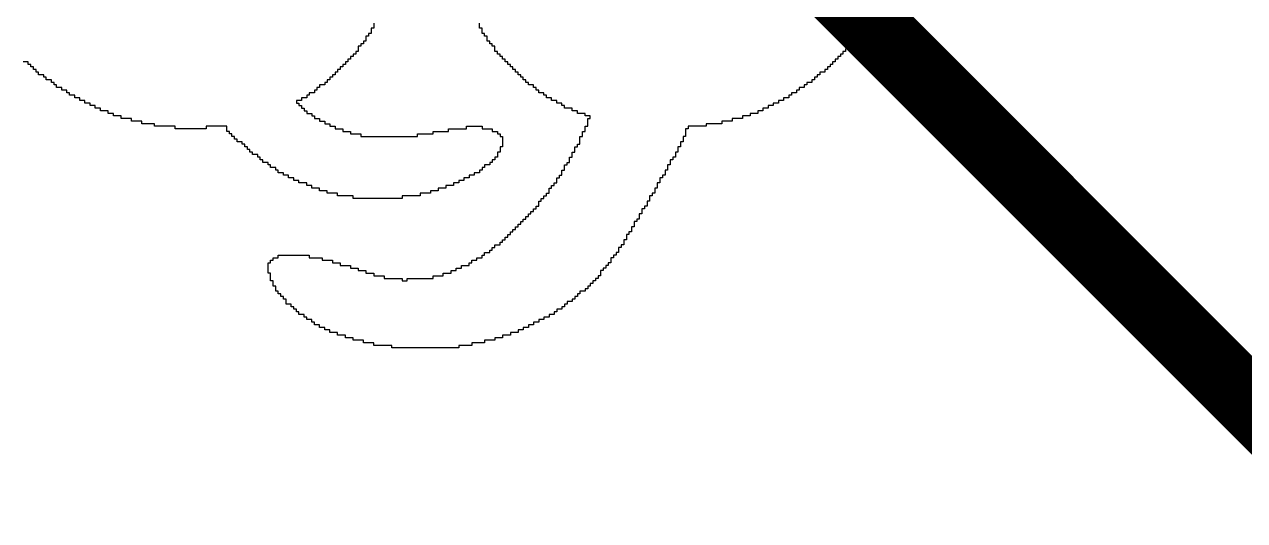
# Model space of a CAD drawing. Header units: inches. Extents: x -0.1 to 88.5, y -0.1 to 66.5.
# Drawn here: x 2.873 to 7.288, y 10.268 to 12.064 of the extents above; entities that cross this region are included whole.
import ezdxf

# ---------------------------------------------------------------- set-up
doc = ezdxf.new("R2010")
doc.units = ezdxf.units.IN
doc.layers.add('Mechanical 7', color=56, linetype='Continuous')
doc.layers.add('Top Overlay', color=2, linetype='Continuous')

msp = doc.modelspace()

# ---------------------------------------------------------------- linework, layer by layer
at = {"layer": 'Mechanical 7'}
msp.add_lwpolyline([(0, 18, 0.254, 0.254, 0), (18, 0, 0.254, 0.254, 0)], format="xyseb", dxfattribs=at)
at = {"layer": 'Top Overlay'}
for p, q in [((4.1366, 12.0683), (4.1366, 12.0496)), ((4.519, 12.0496), (4.519, 12.0683)), ((5.9183, 12.059), (5.909, 12.059)), ((5.909, 12.059), (5.909, 12.0403)), ((5.9183, 12.0683), (5.9183, 12.059)), ((4.1179, 12.0216), (4.1086, 12.0216)), ((4.1086, 12.0216), (4.1086, 12.003)), ((4.1272, 12.031), (4.1179, 12.031)), ((4.1179, 12.031), (4.1179, 12.0216)), ((4.1366, 12.0496), (4.1272, 12.0496)), ((4.1272, 12.0496), (4.1272, 12.031)), ((4.5284, 12.0496), (4.519, 12.0496)), ((4.5284, 12.031), (4.5284, 12.0496)), ((4.5377, 12.031), (4.5284, 12.031)), ((4.5377, 12.0216), (4.5377, 12.031)), ((4.547, 12.0216), (4.5377, 12.0216)), ((4.547, 12.003), (4.547, 12.0216)), ((5.881, 12.0123), (5.8716, 12.0123)), ((5.8716, 12.0123), (5.8716, 12.003)), ((5.8903, 12.0216), (5.881, 12.0216)), ((5.881, 12.0216), (5.881, 12.0123)), ((5.8996, 12.031), (5.8903, 12.031)), ((5.8903, 12.031), (5.8903, 12.0216)), ((5.909, 12.0403), (5.8996, 12.0403)), ((5.8996, 12.0403), (5.8996, 12.031)), ((4.0806, 11.9657), (4.0713, 11.9657)), ((4.0713, 11.9657), (4.0713, 11.9563)), ((4.0899, 11.9843), (4.0806, 11.9843)), ((4.0806, 11.9843), (4.0806, 11.9657)), ((4.0993, 11.9937), (4.0899, 11.9937)), ((4.0899, 11.9937), (4.0899, 11.9843)), ((4.1086, 12.003), (4.0993, 12.003)), ((4.0993, 12.003), (4.0993, 11.9937)), ((4.5563, 12.003), (4.547, 12.003)), ((4.5563, 11.9937), (4.5563, 12.003)), ((4.5657, 11.9937), (4.5563, 11.9937)), ((4.5657, 11.9843), (4.5657, 11.9937)), ((4.575, 11.9843), (4.5657, 11.9843)), ((4.575, 11.9657), (4.575, 11.9843)), ((4.5843, 11.9657), (4.575, 11.9657)), ((4.5843, 11.9563), (4.5843, 11.9657)), ((5.8437, 11.9657), (5.8343, 11.9657)), ((5.8343, 11.9657), (5.8343, 11.9563)), ((5.853, 11.975), (5.8437, 11.975)), ((5.8437, 11.975), (5.8437, 11.9657)), ((5.8623, 11.9843), (5.853, 11.9843)), ((5.853, 11.9843), (5.853, 11.975)), ((5.8716, 12.003), (5.8623, 12.003)), ((5.8623, 12.003), (5.8623, 11.9843)), ((2.8866, 11.9284), (2.8679, 11.9284)), ((2.8866, 11.919), (2.8866, 11.9284)), ((4.0433, 11.9284), (4.034, 11.9284)), ((4.034, 11.9284), (4.034, 11.919)), ((4.0526, 11.9377), (4.0433, 11.9377)), ((4.0433, 11.9377), (4.0433, 11.9284)), ((4.0619, 11.947), (4.0526, 11.947)), ((4.0526, 11.947), (4.0526, 11.9377)), ((4.0713, 11.9563), (4.0619, 11.9563)), ((4.0619, 11.9563), (4.0619, 11.947)), ((4.5937, 11.9563), (4.5843, 11.9563)), ((4.5937, 11.947), (4.5937, 11.9563)), ((4.603, 11.947), (4.5937, 11.947)), ((4.603, 11.9377), (4.603, 11.947)), ((4.6123, 11.9377), (4.603, 11.9377)), ((4.6123, 11.9284), (4.6123, 11.9377)), ((4.6216, 11.9284), (4.6123, 11.9284)), ((4.6216, 11.919), (4.6216, 11.9284)), ((5.8063, 11.9284), (5.797, 11.9284)), ((5.797, 11.9284), (5.797, 11.919)), ((5.8157, 11.9377), (5.8063, 11.9377)), ((5.8063, 11.9377), (5.8063, 11.9284)), ((5.825, 11.947), (5.8157, 11.947)), ((5.8157, 11.947), (5.8157, 11.9377)), ((5.8343, 11.9563), (5.825, 11.9563)), ((5.825, 11.9563), (5.825, 11.947)), ((2.8959, 11.919), (2.8866, 11.919)), ((2.8959, 11.9097), (2.8959, 11.919)), ((2.9052, 11.9097), (2.8959, 11.9097)), ((2.9052, 11.9004), (2.9052, 11.9097)), ((2.9146, 11.9004), (2.9052, 11.9004)), ((2.9146, 11.891), (2.9146, 11.9004)), ((2.9239, 11.891), (2.9146, 11.891)), ((2.9239, 11.8817), (2.9239, 11.891)), ((2.9425, 11.8817), (2.9239, 11.8817)), ((2.9425, 11.8724), (2.9425, 11.8817)), ((3.9966, 11.8817), (3.9873, 11.8817)), ((3.9873, 11.8817), (3.9873, 11.8724)), ((4.006, 11.891), (3.9966, 11.891)), ((3.9966, 11.891), (3.9966, 11.8817)), ((4.0153, 11.9004), (4.006, 11.9004)), ((4.006, 11.9004), (4.006, 11.891)), ((4.0246, 11.9097), (4.0153, 11.9097)), ((4.0153, 11.9097), (4.0153, 11.9004)), ((4.034, 11.919), (4.0246, 11.919)), ((4.0246, 11.919), (4.0246, 11.9097)), ((4.631, 11.919), (4.6216, 11.919)), ((4.631, 11.9097), (4.631, 11.919)), ((4.6403, 11.9097), (4.631, 11.9097)), ((4.6403, 11.9004), (4.6403, 11.9097)), ((4.6496, 11.9004), (4.6403, 11.9004)), ((4.6496, 11.891), (4.6496, 11.9004)), ((4.659, 11.891), (4.6496, 11.891)), ((4.659, 11.8817), (4.659, 11.891)), ((4.6683, 11.8817), (4.659, 11.8817)), ((4.6683, 11.8724), (4.6683, 11.8817)), ((5.7504, 11.8817), (5.741, 11.8817)), ((5.741, 11.8817), (5.741, 11.8724)), ((5.769, 11.891), (5.7504, 11.891)), ((5.7504, 11.891), (5.7504, 11.8817)), ((5.7784, 11.9004), (5.769, 11.9004)), ((5.769, 11.9004), (5.769, 11.891)), ((5.7877, 11.9097), (5.7784, 11.9097)), ((5.7784, 11.9097), (5.7784, 11.9004)), ((5.797, 11.919), (5.7877, 11.919)), ((5.7877, 11.919), (5.7877, 11.9097)), ((2.9519, 11.8724), (2.9425, 11.8724)), ((2.9519, 11.8631), (2.9519, 11.8724)), ((2.9705, 11.8631), (2.9519, 11.8631)), ((2.9705, 11.8537), (2.9705, 11.8631)), ((2.9798, 11.8537), (2.9705, 11.8537)), ((2.9798, 11.8444), (2.9798, 11.8537)), ((2.9892, 11.8444), (2.9798, 11.8444)), ((2.9892, 11.8351), (2.9892, 11.8444)), ((3.0078, 11.8351), (2.9892, 11.8351)), ((3.0078, 11.8257), (3.0078, 11.8351)), ((3.9407, 11.8351), (3.9313, 11.8351)), ((3.9313, 11.8351), (3.9313, 11.8257)), ((3.9593, 11.8444), (3.9407, 11.8444)), ((3.9407, 11.8444), (3.9407, 11.8351)), ((3.9687, 11.8537), (3.9593, 11.8537)), ((3.9593, 11.8537), (3.9593, 11.8444)), ((3.978, 11.8631), (3.9687, 11.8631)), ((3.9687, 11.8631), (3.9687, 11.8537)), ((3.9873, 11.8724), (3.978, 11.8724)), ((3.978, 11.8724), (3.978, 11.8631)), ((4.6776, 11.8724), (4.6683, 11.8724)), ((4.6776, 11.8631), (4.6776, 11.8724)), ((4.6869, 11.8631), (4.6776, 11.8631)), ((4.6869, 11.8537), (4.6869, 11.8631)), ((4.6963, 11.8537), (4.6869, 11.8537)), ((4.6963, 11.8444), (4.6963, 11.8537)), ((4.7149, 11.8444), (4.6963, 11.8444)), ((4.7149, 11.8351), (4.7149, 11.8444)), ((4.7243, 11.8351), (4.7149, 11.8351)), ((4.7243, 11.8257), (4.7243, 11.8351)), ((5.6944, 11.8351), (5.6757, 11.8351)), ((5.6757, 11.8351), (5.6757, 11.8257)), ((5.7037, 11.8444), (5.6944, 11.8444)), ((5.6944, 11.8444), (5.6944, 11.8351)), ((5.7224, 11.8537), (5.7037, 11.8537)), ((5.7037, 11.8537), (5.7037, 11.8444)), ((5.7317, 11.8631), (5.7224, 11.8631)), ((5.7224, 11.8631), (5.7224, 11.8537)), ((5.741, 11.8724), (5.7317, 11.8724)), ((5.7317, 11.8724), (5.7317, 11.8631)), ((3.0265, 11.8257), (3.0078, 11.8257)), ((3.0265, 11.8164), (3.0265, 11.8257)), ((3.0358, 11.8164), (3.0265, 11.8164)), ((3.0358, 11.8071), (3.0358, 11.8164)), ((3.0545, 11.8071), (3.0358, 11.8071)), ((3.0545, 11.7978), (3.0545, 11.8071)), ((3.0731, 11.7978), (3.0545, 11.7978)), ((3.0731, 11.7884), (3.0731, 11.7978)), ((3.894, 11.7978), (3.8754, 11.7978)), ((3.8754, 11.7978), (3.8754, 11.7884)), ((3.9034, 11.8071), (3.894, 11.8071)), ((3.894, 11.8071), (3.894, 11.7978)), ((3.922, 11.8164), (3.9034, 11.8164)), ((3.9034, 11.8164), (3.9034, 11.8071)), ((3.9313, 11.8257), (3.922, 11.8257)), ((3.922, 11.8257), (3.922, 11.8164)), ((4.7336, 11.8257), (4.7243, 11.8257)), ((4.7336, 11.8164), (4.7336, 11.8257)), ((4.7522, 11.8164), (4.7336, 11.8164)), ((4.7522, 11.8071), (4.7522, 11.8164)), ((4.7616, 11.8071), (4.7522, 11.8071)), ((4.7616, 11.7978), (4.7616, 11.8071)), ((4.7802, 11.7978), (4.7616, 11.7978)), ((4.7802, 11.7884), (4.7802, 11.7978)), ((5.6384, 11.7978), (5.6198, 11.7978)), ((5.6198, 11.7978), (5.6198, 11.7884)), ((5.6478, 11.8071), (5.6384, 11.8071)), ((5.6384, 11.8071), (5.6384, 11.7978)), ((5.6664, 11.8164), (5.6478, 11.8164)), ((5.6478, 11.8164), (5.6478, 11.8071)), ((5.6757, 11.8257), (5.6664, 11.8257)), ((5.6664, 11.8257), (5.6664, 11.8164)), ((3.0918, 11.7884), (3.0731, 11.7884)), ((3.0918, 11.7791), (3.0918, 11.7884)), ((3.1104, 11.7791), (3.0918, 11.7791)), ((3.1104, 11.7698), (3.1104, 11.7791)), ((3.1291, 11.7698), (3.1104, 11.7698)), ((3.1291, 11.7604), (3.1291, 11.7698)), ((3.1478, 11.7604), (3.1291, 11.7604)), ((3.1478, 11.7511), (3.1478, 11.7604)), ((3.1757, 11.7511), (3.1478, 11.7511)), ((3.1757, 11.7418), (3.1757, 11.7511)), ((3.8754, 11.7884), (3.8567, 11.7884)), ((3.8567, 11.7884), (3.8567, 11.7791)), ((3.8567, 11.7791), (3.866, 11.7791)), ((3.866, 11.7791), (3.866, 11.7698)), ((3.866, 11.7698), (3.8754, 11.7698)), ((3.8754, 11.7698), (3.8754, 11.7604)), ((3.8754, 11.7604), (3.8847, 11.7604)), ((3.8847, 11.7604), (3.8847, 11.7511)), ((3.8847, 11.7511), (3.894, 11.7511)), ((3.894, 11.7511), (3.894, 11.7418)), ((4.7989, 11.7884), (4.7802, 11.7884)), ((4.7989, 11.7791), (4.7989, 11.7884)), ((4.8175, 11.7791), (4.7989, 11.7791)), ((4.8175, 11.7698), (4.8175, 11.7791)), ((4.8269, 11.7698), (4.8175, 11.7698)), ((4.8269, 11.7604), (4.8269, 11.7698)), ((4.8548, 11.7604), (4.8269, 11.7604)), ((4.8548, 11.7511), (4.8548, 11.7604)), ((4.8735, 11.7511), (4.8548, 11.7511)), ((4.8735, 11.7418), (4.8735, 11.7511)), ((5.5451, 11.7511), (5.5265, 11.7511)), ((5.5265, 11.7511), (5.5265, 11.7418)), ((5.5638, 11.7604), (5.5451, 11.7604)), ((5.5451, 11.7604), (5.5451, 11.7511)), ((5.5825, 11.7698), (5.5638, 11.7698)), ((5.5638, 11.7698), (5.5638, 11.7604)), ((5.6011, 11.7791), (5.5825, 11.7791)), ((5.5825, 11.7791), (5.5825, 11.7698)), ((5.6198, 11.7884), (5.6011, 11.7884)), ((5.6011, 11.7884), (5.6011, 11.7791)), ((3.1944, 11.7418), (3.1757, 11.7418)), ((3.1944, 11.7325), (3.1944, 11.7418)), ((3.2224, 11.7325), (3.1944, 11.7325)), ((3.2224, 11.7231), (3.2224, 11.7325)), ((3.2597, 11.7231), (3.2224, 11.7231)), ((3.2597, 11.7138), (3.2597, 11.7231)), ((3.297, 11.7138), (3.2597, 11.7138)), ((3.297, 11.7045), (3.297, 11.7138)), ((3.3437, 11.7045), (3.297, 11.7045)), ((3.3437, 11.6951), (3.3437, 11.7045)), ((3.894, 11.7418), (3.9127, 11.7418)), ((3.9127, 11.7418), (3.9127, 11.7325)), ((3.9127, 11.7325), (3.922, 11.7325)), ((3.922, 11.7325), (3.922, 11.7231)), ((3.922, 11.7231), (3.9407, 11.7231)), ((3.9407, 11.7231), (3.9407, 11.7138)), ((3.9407, 11.7138), (3.9593, 11.7138)), ((3.9593, 11.7138), (3.9593, 11.7045)), ((3.9593, 11.7045), (3.978, 11.7045)), ((3.978, 11.7045), (3.978, 11.6951)), ((4.9015, 11.7418), (4.8735, 11.7418)), ((4.9015, 11.7325), (4.9015, 11.7418)), ((4.9201, 11.7325), (4.9015, 11.7325)), ((4.9108, 11.6951), (4.9108, 11.7231)), ((4.9108, 11.7231), (4.9201, 11.7231)), ((4.9201, 11.7231), (4.9201, 11.7325)), ((5.3959, 11.7045), (5.3399, 11.7045)), ((5.3399, 11.7045), (5.3399, 11.6951)), ((5.4332, 11.7138), (5.3959, 11.7138)), ((5.3959, 11.7138), (5.3959, 11.7045)), ((5.4705, 11.7231), (5.4332, 11.7231)), ((5.4332, 11.7231), (5.4332, 11.7138)), ((5.4985, 11.7325), (5.4705, 11.7325)), ((5.4705, 11.7325), (5.4705, 11.7231)), ((5.5265, 11.7418), (5.4985, 11.7418)), ((5.4985, 11.7418), (5.4985, 11.7325)), ((3.4183, 11.6951), (3.3437, 11.6951)), ((3.4183, 11.6858), (3.4183, 11.6951)), ((3.5302, 11.6858), (3.4183, 11.6858)), ((3.6048, 11.6951), (3.5302, 11.6951)), ((3.5302, 11.6951), (3.5302, 11.6858)), ((3.6048, 11.6765), (3.6048, 11.6951)), ((3.6142, 11.6765), (3.6048, 11.6765)), ((3.6142, 11.6672), (3.6142, 11.6765)), ((3.6235, 11.6672), (3.6142, 11.6672)), ((3.6235, 11.6578), (3.6235, 11.6672)), ((3.6328, 11.6578), (3.6235, 11.6578)), ((3.6328, 11.6485), (3.6328, 11.6578)), ((3.978, 11.6951), (3.9966, 11.6951)), ((3.9966, 11.6951), (3.9966, 11.6858)), ((3.9966, 11.6858), (4.0246, 11.6858)), ((4.0246, 11.6858), (4.0246, 11.6765)), ((4.0246, 11.6765), (4.0526, 11.6765)), ((4.0526, 11.6765), (4.0526, 11.6672)), ((4.0526, 11.6672), (4.0899, 11.6672)), ((4.0899, 11.6672), (4.0899, 11.6578)), ((4.0899, 11.6578), (4.2951, 11.6578)), ((4.2951, 11.6578), (4.2951, 11.6672)), ((4.2951, 11.6672), (4.3511, 11.6672)), ((4.3511, 11.6672), (4.3511, 11.6765)), ((4.3511, 11.6765), (4.4071, 11.6765)), ((4.4071, 11.6765), (4.4071, 11.6858)), ((4.4071, 11.6858), (4.4724, 11.6858)), ((4.4724, 11.6858), (4.4724, 11.6951)), ((4.4724, 11.6951), (4.5284, 11.6951)), ((4.5284, 11.6951), (4.5284, 11.6858)), ((4.5284, 11.6858), (4.5657, 11.6858)), ((4.5657, 11.6858), (4.5657, 11.6765)), ((4.5657, 11.6765), (4.5843, 11.6765)), ((4.5843, 11.6765), (4.5843, 11.6672)), ((4.5843, 11.6672), (4.5937, 11.6672)), ((4.5937, 11.6672), (4.5937, 11.6578)), ((4.5937, 11.6578), (4.603, 11.6578)), ((4.603, 11.6578), (4.603, 11.6205)), ((4.8828, 11.6298), (4.8828, 11.6578)), ((4.8828, 11.6578), (4.8922, 11.6578)), ((4.8922, 11.6578), (4.8922, 11.6765)), ((4.8922, 11.6765), (4.9015, 11.6765)), ((4.9015, 11.6765), (4.9015, 11.6951)), ((4.9015, 11.6951), (4.9108, 11.6951)), ((5.2653, 11.6578), (5.256, 11.6578)), ((5.256, 11.6578), (5.256, 11.6392)), ((5.2746, 11.6858), (5.2653, 11.6858)), ((5.2653, 11.6858), (5.2653, 11.6578)), ((5.3399, 11.6951), (5.2746, 11.6951)), ((5.2746, 11.6951), (5.2746, 11.6858)), ((3.6422, 11.6485), (3.6328, 11.6485)), ((3.6422, 11.6392), (3.6422, 11.6485)), ((3.6608, 11.6392), (3.6422, 11.6392)), ((3.6608, 11.6298), (3.6608, 11.6392)), ((3.6701, 11.6298), (3.6608, 11.6298)), ((3.6701, 11.6205), (3.6701, 11.6298)), ((3.6795, 11.6205), (3.6701, 11.6205)), ((3.6795, 11.6112), (3.6795, 11.6205)), ((4.603, 11.6205), (4.5937, 11.6205)), ((4.5937, 11.6205), (4.5937, 11.6019)), ((4.8642, 11.6019), (4.8642, 11.6205)), ((4.8642, 11.6205), (4.8735, 11.6205)), ((4.8735, 11.6205), (4.8735, 11.6298)), ((4.8735, 11.6298), (4.8828, 11.6298)), ((5.2466, 11.6205), (5.2373, 11.6205)), ((5.2373, 11.6205), (5.2373, 11.6019)), ((5.256, 11.6392), (5.2466, 11.6392)), ((5.2466, 11.6392), (5.2466, 11.6205)), ((3.6888, 11.6112), (3.6795, 11.6112)), ((3.6888, 11.6019), (3.6888, 11.6112)), ((3.6981, 11.6019), (3.6888, 11.6019)), ((3.6981, 11.5925), (3.6981, 11.6019)), ((3.7168, 11.5925), (3.6981, 11.5925)), ((3.7168, 11.5832), (3.7168, 11.5925)), ((3.7261, 11.5832), (3.7168, 11.5832)), ((3.7261, 11.5739), (3.7261, 11.5832)), ((3.7354, 11.5739), (3.7261, 11.5739)), ((3.7354, 11.5646), (3.7354, 11.5739)), ((4.575, 11.5739), (4.5657, 11.5739)), ((4.5657, 11.5739), (4.5657, 11.5646)), ((4.5843, 11.5832), (4.575, 11.5832)), ((4.575, 11.5832), (4.575, 11.5739)), ((4.5937, 11.6019), (4.5843, 11.6019)), ((4.5843, 11.6019), (4.5843, 11.5832)), ((4.8455, 11.5646), (4.8455, 11.5832)), ((4.8455, 11.5832), (4.8548, 11.5832)), ((4.8548, 11.5832), (4.8548, 11.6019)), ((4.8548, 11.6019), (4.8642, 11.6019)), ((5.2187, 11.5739), (5.2093, 11.5739)), ((5.2093, 11.5739), (5.2093, 11.5552)), ((5.228, 11.5832), (5.2187, 11.5832)), ((5.2187, 11.5832), (5.2187, 11.5739)), ((5.2373, 11.6019), (5.228, 11.6019)), ((5.228, 11.6019), (5.228, 11.5832)), ((3.7541, 11.5646), (3.7354, 11.5646)), ((3.7541, 11.5552), (3.7541, 11.5646)), ((3.7634, 11.5552), (3.7541, 11.5552)), ((3.7634, 11.5459), (3.7634, 11.5552)), ((3.7821, 11.5459), (3.7634, 11.5459)), ((3.7821, 11.5366), (3.7821, 11.5459)), ((3.7914, 11.5366), (3.7821, 11.5366)), ((3.7914, 11.5272), (3.7914, 11.5366)), ((3.8101, 11.5272), (3.7914, 11.5272)), ((3.8101, 11.5179), (3.8101, 11.5272)), ((4.519, 11.5272), (4.5004, 11.5272)), ((4.5004, 11.5272), (4.5004, 11.5179)), ((4.5284, 11.5366), (4.519, 11.5366)), ((4.519, 11.5366), (4.519, 11.5272)), ((4.5377, 11.5459), (4.5284, 11.5459)), ((4.5284, 11.5459), (4.5284, 11.5366)), ((4.5563, 11.5552), (4.5377, 11.5552)), ((4.5377, 11.5552), (4.5377, 11.5459)), ((4.5657, 11.5646), (4.5563, 11.5646)), ((4.5563, 11.5646), (4.5563, 11.5552)), ((4.8175, 11.5179), (4.8175, 11.5366)), ((4.8175, 11.5366), (4.8269, 11.5366)), ((4.8269, 11.5366), (4.8269, 11.5552)), ((4.8269, 11.5552), (4.8362, 11.5552)), ((4.8362, 11.5552), (4.8362, 11.5646)), ((4.8362, 11.5646), (4.8455, 11.5646)), ((5.2, 11.5366), (5.1907, 11.5366)), ((5.1907, 11.5366), (5.1907, 11.5179)), ((5.2093, 11.5552), (5.2, 11.5552)), ((5.2, 11.5552), (5.2, 11.5366)), ((3.8287, 11.5179), (3.8101, 11.5179)), ((3.8287, 11.5086), (3.8287, 11.5179)), ((3.8474, 11.5086), (3.8287, 11.5086)), ((3.8474, 11.4993), (3.8474, 11.5086)), ((3.866, 11.4993), (3.8474, 11.4993)), ((3.866, 11.4899), (3.866, 11.4993)), ((3.894, 11.4899), (3.866, 11.4899)), ((3.894, 11.4806), (3.894, 11.4899)), ((3.9127, 11.4806), (3.894, 11.4806)), ((3.9127, 11.4713), (3.9127, 11.4806)), ((4.4257, 11.4806), (4.3978, 11.4806)), ((4.3978, 11.4806), (4.3978, 11.4713)), ((4.4444, 11.4899), (4.4257, 11.4899)), ((4.4257, 11.4899), (4.4257, 11.4806)), ((4.4631, 11.4993), (4.4444, 11.4993)), ((4.4444, 11.4993), (4.4444, 11.4899)), ((4.4817, 11.5086), (4.4631, 11.5086)), ((4.4631, 11.5086), (4.4631, 11.4993)), ((4.5004, 11.5179), (4.4817, 11.5179)), ((4.4817, 11.5179), (4.4817, 11.5086)), ((4.7802, 11.4713), (4.7802, 11.4806)), ((4.7802, 11.4806), (4.7896, 11.4806)), ((4.7896, 11.4806), (4.7896, 11.4899)), ((4.7896, 11.4899), (4.7989, 11.4899)), ((4.7989, 11.4899), (4.7989, 11.5086)), ((4.7989, 11.5086), (4.8082, 11.5086)), ((4.8082, 11.5086), (4.8082, 11.5179)), ((4.8082, 11.5179), (4.8175, 11.5179)), ((5.172, 11.4899), (5.1627, 11.4899)), ((5.1627, 11.4899), (5.1627, 11.4713)), ((5.1813, 11.5086), (5.172, 11.5086)), ((5.172, 11.5086), (5.172, 11.4899)), ((5.1907, 11.5179), (5.1813, 11.5179)), ((5.1813, 11.5179), (5.1813, 11.5086)), ((3.9407, 11.4713), (3.9127, 11.4713)), ((3.9407, 11.4619), (3.9407, 11.4713)), ((3.9687, 11.4619), (3.9407, 11.4619)), ((3.9687, 11.4526), (3.9687, 11.4619)), ((4.006, 11.4526), (3.9687, 11.4526)), ((4.006, 11.4433), (4.006, 11.4526)), ((4.0619, 11.4433), (4.006, 11.4433)), ((4.0619, 11.434), (4.0619, 11.4433)), ((4.3045, 11.4433), (4.2392, 11.4433)), ((4.2392, 11.4433), (4.2392, 11.434)), ((4.3418, 11.4526), (4.3045, 11.4526)), ((4.3045, 11.4526), (4.3045, 11.4433)), ((4.3698, 11.4619), (4.3418, 11.4619)), ((4.3418, 11.4619), (4.3418, 11.4526)), ((4.3978, 11.4713), (4.3698, 11.4713)), ((4.3698, 11.4713), (4.3698, 11.4619)), ((4.7522, 11.434), (4.7522, 11.4433)), ((4.7522, 11.4433), (4.7616, 11.4433)), ((4.7616, 11.4433), (4.7616, 11.4526)), ((4.7616, 11.4526), (4.7709, 11.4526)), ((4.7709, 11.4526), (4.7709, 11.4713)), ((4.7709, 11.4713), (4.7802, 11.4713)), ((5.144, 11.4433), (5.1347, 11.4433)), ((5.1347, 11.4433), (5.1347, 11.4246)), ((5.1534, 11.4526), (5.144, 11.4526)), ((5.144, 11.4526), (5.144, 11.4433)), ((5.1627, 11.4713), (5.1534, 11.4713)), ((5.1534, 11.4713), (5.1534, 11.4526)), ((4.2392, 11.434), (4.0619, 11.434)), ((4.7149, 11.3873), (4.7149, 11.3966)), ((4.7149, 11.3966), (4.7243, 11.3966)), ((4.7243, 11.3966), (4.7243, 11.406)), ((4.7243, 11.406), (4.7336, 11.406)), ((4.7336, 11.406), (4.7336, 11.4246)), ((4.7336, 11.4246), (4.7429, 11.4246)), ((4.7429, 11.4246), (4.7429, 11.434)), ((4.7429, 11.434), (4.7522, 11.434)), ((5.116, 11.3966), (5.1067, 11.3966)), ((5.1067, 11.3966), (5.1067, 11.378)), ((5.1254, 11.406), (5.116, 11.406)), ((5.116, 11.406), (5.116, 11.3966)), ((5.1347, 11.4246), (5.1254, 11.4246)), ((5.1254, 11.4246), (5.1254, 11.406)), ((4.6683, 11.3407), (4.6683, 11.35)), ((4.6683, 11.35), (4.6776, 11.35)), ((4.6776, 11.35), (4.6776, 11.3593)), ((4.6776, 11.3593), (4.6869, 11.3593)), ((4.6869, 11.3593), (4.6869, 11.3687)), ((4.6869, 11.3687), (4.6963, 11.3687)), ((4.6963, 11.3687), (4.6963, 11.378)), ((4.6963, 11.378), (4.7056, 11.378)), ((4.7056, 11.378), (4.7056, 11.3873)), ((4.7056, 11.3873), (4.7149, 11.3873)), ((5.0881, 11.35), (5.0787, 11.35)), ((5.0787, 11.35), (5.0787, 11.3313)), ((5.0974, 11.3593), (5.0881, 11.3593)), ((5.0881, 11.3593), (5.0881, 11.35)), ((5.1067, 11.378), (5.0974, 11.378)), ((5.0974, 11.378), (5.0974, 11.3593)), ((4.6216, 11.294), (4.6216, 11.3034)), ((4.6216, 11.3034), (4.631, 11.3034)), ((4.631, 11.3034), (4.631, 11.3127)), ((4.631, 11.3127), (4.6403, 11.3127)), ((4.6403, 11.3127), (4.6403, 11.322)), ((4.6403, 11.322), (4.6496, 11.322)), ((4.6496, 11.322), (4.6496, 11.3313)), ((4.6496, 11.3313), (4.659, 11.3313)), ((4.659, 11.3313), (4.659, 11.3407)), ((4.659, 11.3407), (4.6683, 11.3407)), ((5.0601, 11.3034), (5.0507, 11.3034)), ((5.0507, 11.3034), (5.0507, 11.2847)), ((5.0694, 11.3127), (5.0601, 11.3127)), ((5.0601, 11.3127), (5.0601, 11.3034)), ((5.0787, 11.3313), (5.0694, 11.3313)), ((5.0694, 11.3313), (5.0694, 11.3127)), ((4.575, 11.2567), (4.575, 11.266)), ((4.575, 11.266), (4.5937, 11.266)), ((4.5937, 11.266), (4.5937, 11.2754)), ((4.5937, 11.2754), (4.603, 11.2754)), ((4.603, 11.2754), (4.603, 11.2847)), ((4.603, 11.2847), (4.6123, 11.2847)), ((4.6123, 11.2847), (4.6123, 11.294)), ((4.6123, 11.294), (4.6216, 11.294)), ((5.0414, 11.266), (5.0321, 11.266)), ((5.0321, 11.266), (5.0321, 11.2567)), ((5.0507, 11.2847), (5.0414, 11.2847)), ((5.0414, 11.2847), (5.0414, 11.266)), ((3.7728, 11.2101), (3.7728, 11.2194)), ((3.7728, 11.2194), (3.7914, 11.2194)), ((3.7914, 11.2194), (3.7914, 11.2287)), ((3.7914, 11.2287), (3.9034, 11.2287)), ((3.9034, 11.2287), (3.9034, 11.2194)), ((3.9034, 11.2194), (3.95, 11.2194)), ((3.95, 11.2194), (3.95, 11.2101)), ((4.5097, 11.2101), (4.5097, 11.2194)), ((4.5097, 11.2194), (4.5284, 11.2194)), ((4.5284, 11.2194), (4.5284, 11.2287)), ((4.5284, 11.2287), (4.5377, 11.2287)), ((4.5377, 11.2287), (4.5377, 11.2381)), ((4.5377, 11.2381), (4.5563, 11.2381)), ((4.5563, 11.2381), (4.5563, 11.2474)), ((4.5563, 11.2474), (4.5657, 11.2474)), ((4.5657, 11.2474), (4.5657, 11.2567)), ((4.5657, 11.2567), (4.575, 11.2567)), ((5.0041, 11.2194), (4.9948, 11.2194)), ((4.9948, 11.2194), (4.9948, 11.2007)), ((5.0134, 11.2287), (5.0041, 11.2287)), ((5.0041, 11.2287), (5.0041, 11.2194)), ((5.0228, 11.2381), (5.0134, 11.2381)), ((5.0134, 11.2381), (5.0134, 11.2287)), ((5.0321, 11.2567), (5.0228, 11.2567)), ((5.0228, 11.2567), (5.0228, 11.2381)), ((3.7541, 11.1634), (3.7541, 11.2007)), ((3.7541, 11.2007), (3.7634, 11.2007)), ((3.7634, 11.2007), (3.7634, 11.2101)), ((3.7634, 11.2101), (3.7728, 11.2101)), ((3.95, 11.2101), (3.9873, 11.2101)), ((3.9873, 11.2101), (3.9873, 11.2007)), ((3.9873, 11.2007), (4.0153, 11.2007)), ((4.0153, 11.2007), (4.0153, 11.1914)), ((4.0153, 11.1914), (4.0526, 11.1914)), ((4.0526, 11.1914), (4.0526, 11.1821)), ((4.0526, 11.1821), (4.0806, 11.1821)), ((4.0806, 11.1821), (4.0806, 11.1728)), ((4.0806, 11.1728), (4.1086, 11.1728)), ((4.1086, 11.1728), (4.1086, 11.1634)), ((4.4164, 11.1634), (4.4164, 11.1728)), ((4.4164, 11.1728), (4.4351, 11.1728)), ((4.4351, 11.1728), (4.4351, 11.1821)), ((4.4351, 11.1821), (4.4537, 11.1821)), ((4.4537, 11.1821), (4.4537, 11.1914)), ((4.4537, 11.1914), (4.4817, 11.1914)), ((4.4817, 11.1914), (4.4817, 11.2007)), ((4.4817, 11.2007), (4.491, 11.2007)), ((4.491, 11.2007), (4.491, 11.2101)), ((4.491, 11.2101), (4.5097, 11.2101)), ((4.9668, 11.1728), (4.9575, 11.1728)), ((4.9575, 11.1728), (4.9575, 11.1541)), ((4.9761, 11.1821), (4.9668, 11.1821)), ((4.9668, 11.1821), (4.9668, 11.1728)), ((4.9854, 11.1914), (4.9761, 11.1914)), ((4.9761, 11.1914), (4.9761, 11.1821)), ((4.9948, 11.2007), (4.9854, 11.2007)), ((4.9854, 11.2007), (4.9854, 11.1914)), ((3.7634, 11.1634), (3.7541, 11.1634)), ((3.7634, 11.1354), (3.7634, 11.1634)), ((3.7728, 11.1354), (3.7634, 11.1354)), ((3.7728, 11.1168), (3.7728, 11.1354)), ((4.1086, 11.1634), (4.1366, 11.1634)), ((4.1366, 11.1634), (4.1366, 11.1541)), ((4.1366, 11.1541), (4.1739, 11.1541)), ((4.1739, 11.1541), (4.1739, 11.1448)), ((4.1739, 11.1448), (4.2392, 11.1448)), ((4.2392, 11.1448), (4.2392, 11.1354)), ((4.2392, 11.1354), (4.2578, 11.1354)), ((4.2578, 11.1354), (4.2578, 11.1448)), ((4.2578, 11.1448), (4.3511, 11.1448)), ((4.3511, 11.1448), (4.3511, 11.1541)), ((4.3511, 11.1541), (4.3884, 11.1541)), ((4.3884, 11.1541), (4.3884, 11.1634)), ((4.3884, 11.1634), (4.4164, 11.1634)), ((4.9388, 11.1354), (4.9295, 11.1354)), ((4.9295, 11.1354), (4.9295, 11.1261)), ((4.9481, 11.1448), (4.9388, 11.1448)), ((4.9388, 11.1448), (4.9388, 11.1354)), ((4.9575, 11.1541), (4.9481, 11.1541)), ((4.9481, 11.1541), (4.9481, 11.1448)), ((3.7821, 11.1168), (3.7728, 11.1168)), ((3.7821, 11.0981), (3.7821, 11.1168)), ((3.7914, 11.0981), (3.7821, 11.0981)), ((3.7914, 11.0888), (3.7914, 11.0981)), ((3.8007, 11.0888), (3.7914, 11.0888)), ((3.8007, 11.0795), (3.8007, 11.0888)), ((4.8828, 11.0888), (4.8735, 11.0888)), ((4.8735, 11.0888), (4.8735, 11.0795)), ((4.9015, 11.0981), (4.8828, 11.0981)), ((4.8828, 11.0981), (4.8828, 11.0888)), ((4.9108, 11.1075), (4.9015, 11.1075)), ((4.9015, 11.1075), (4.9015, 11.0981)), ((4.9201, 11.1168), (4.9108, 11.1168)), ((4.9108, 11.1168), (4.9108, 11.1075)), ((4.9295, 11.1261), (4.9201, 11.1261)), ((4.9201, 11.1261), (4.9201, 11.1168)), ((3.8101, 11.0795), (3.8007, 11.0795)), ((3.8101, 11.0701), (3.8101, 11.0795)), ((3.8194, 11.0701), (3.8101, 11.0701)), ((3.8194, 11.0515), (3.8194, 11.0701)), ((3.8381, 11.0515), (3.8194, 11.0515)), ((3.8381, 11.0422), (3.8381, 11.0515)), ((3.8474, 11.0422), (3.8381, 11.0422)), ((3.8474, 11.0328), (3.8474, 11.0422)), ((4.8269, 11.0422), (4.8175, 11.0422)), ((4.8175, 11.0422), (4.8175, 11.0328)), ((4.8362, 11.0515), (4.8269, 11.0515)), ((4.8269, 11.0515), (4.8269, 11.0422)), ((4.8548, 11.0608), (4.8362, 11.0608)), ((4.8362, 11.0608), (4.8362, 11.0515)), ((4.8642, 11.0701), (4.8548, 11.0701)), ((4.8548, 11.0701), (4.8548, 11.0608)), ((4.8735, 11.0795), (4.8642, 11.0795)), ((4.8642, 11.0795), (4.8642, 11.0701)), ((3.8567, 11.0328), (3.8474, 11.0328)), ((3.8567, 11.0235), (3.8567, 11.0328)), ((3.866, 11.0235), (3.8567, 11.0235)), ((3.866, 11.0142), (3.866, 11.0235)), ((3.8847, 11.0142), (3.866, 11.0142)), ((3.8847, 11.0048), (3.8847, 11.0142)), ((3.894, 11.0048), (3.8847, 11.0048)), ((3.894, 10.9955), (3.894, 11.0048)), ((3.9127, 10.9955), (3.894, 10.9955)), ((3.9127, 10.9862), (3.9127, 10.9955)), ((4.7522, 10.9955), (4.7336, 10.9955)), ((4.7336, 10.9955), (4.7336, 10.9862)), ((4.7709, 11.0048), (4.7522, 11.0048)), ((4.7522, 11.0048), (4.7522, 10.9955)), ((4.7896, 11.0142), (4.7709, 11.0142)), ((4.7709, 11.0142), (4.7709, 11.0048)), ((4.7989, 11.0235), (4.7896, 11.0235)), ((4.7896, 11.0235), (4.7896, 11.0142)), ((4.8175, 11.0328), (4.7989, 11.0328)), ((4.7989, 11.0328), (4.7989, 11.0235)), ((3.922, 10.9862), (3.9127, 10.9862)), ((3.922, 10.9769), (3.922, 10.9862)), ((3.9407, 10.9769), (3.922, 10.9769)), ((3.9407, 10.9675), (3.9407, 10.9769)), ((3.9593, 10.9675), (3.9407, 10.9675)), ((3.9593, 10.9582), (3.9593, 10.9675)), ((3.978, 10.9582), (3.9593, 10.9582)), ((3.978, 10.9489), (3.978, 10.9582)), ((4.6776, 10.9582), (4.659, 10.9582)), ((4.659, 10.9582), (4.659, 10.9489)), ((4.6963, 10.9675), (4.6776, 10.9675)), ((4.6776, 10.9675), (4.6776, 10.9582)), ((4.7149, 10.9769), (4.6963, 10.9769)), ((4.6963, 10.9769), (4.6963, 10.9675)), ((4.7336, 10.9862), (4.7149, 10.9862)), ((4.7149, 10.9862), (4.7149, 10.9769)), ((4.006, 10.9489), (3.978, 10.9489)), ((4.006, 10.9396), (4.006, 10.9489)), ((4.034, 10.9396), (4.006, 10.9396)), ((4.034, 10.9302), (4.034, 10.9396)), ((4.0619, 10.9302), (4.034, 10.9302)), ((4.0619, 10.9209), (4.0619, 10.9302)), ((4.0993, 10.9209), (4.0619, 10.9209)), ((4.0993, 10.9116), (4.0993, 10.9209)), ((4.1366, 10.9116), (4.0993, 10.9116)), ((4.1366, 10.9022), (4.1366, 10.9116)), ((4.5377, 10.9116), (4.491, 10.9116)), ((4.491, 10.9116), (4.491, 10.9022)), ((4.575, 10.9209), (4.5377, 10.9209)), ((4.5377, 10.9209), (4.5377, 10.9116)), ((4.603, 10.9302), (4.575, 10.9302)), ((4.575, 10.9302), (4.575, 10.9209)), ((4.631, 10.9396), (4.603, 10.9396)), ((4.603, 10.9396), (4.603, 10.9302)), ((4.659, 10.9489), (4.631, 10.9489)), ((4.631, 10.9489), (4.631, 10.9396)), ((4.2019, 10.9022), (4.1366, 10.9022)), ((4.2019, 10.8929), (4.2019, 10.9022)), ((4.4444, 10.8929), (4.2019, 10.8929)), ((4.491, 10.9022), (4.4444, 10.9022)), ((4.4444, 10.9022), (4.4444, 10.8929))]:
    msp.add_line(p, q, dxfattribs=at)

doc.saveas('drawing.dxf')
